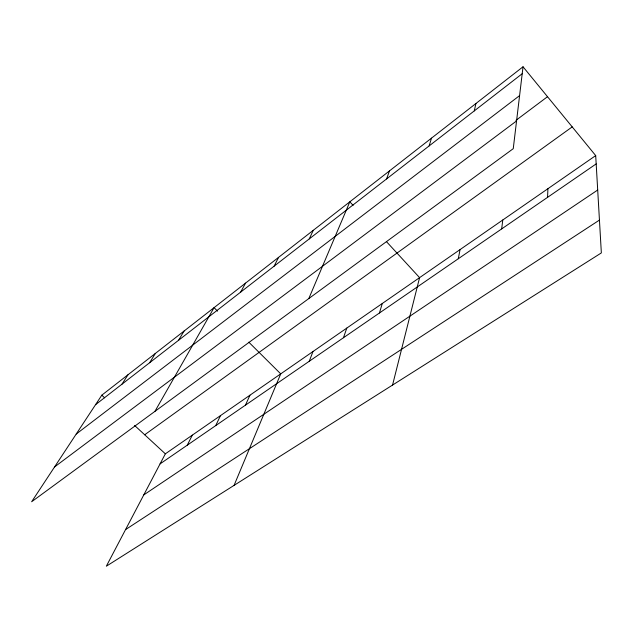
<?xml version="1.0" encoding="UTF-8"?>
<svg xmlns="http://www.w3.org/2000/svg" width="633" height="633" viewBox="0 0 633 633"><rect width="100%" height="100%" fill="white"/><g stroke="black" fill="none" stroke-linecap="round" stroke-linejoin="round"><path stroke-width="0.95" d="M547.561 197.346L547.917 188.713M523.032 66.782L513.252 148.684L31.65 501.747L101.794 395.19L523.032 66.782L595.7 155.599L601.35 252.915L106.328 566.219L165.348 453.829L595.7 155.599M501.676 228.909L502.776 219.999M458.3 258.747L460.064 249.6M474.283 110.902L475.921 103.511M392.555 385.062L419.592 277.642L386.454 241.624M379.42 313.003L382.292 303.492M429.142 145.914L431.5 138.144M343.466 337.737L346.797 328.092M386.549 178.957L389.532 170.855M309.236 361.285L312.979 351.529M234.075 485.369L280.728 373.874L248.793 342.16M308.809 298.562L349.835 201.808L353.095 205.353M245.469 405.144L249.932 395.221M309.26 238.91L313.295 230.293M215.726 425.598L220.49 415.62M187.289 445.165L192.321 435.14M274.105 266.184L278.575 257.37M240.675 292.106L245.541 283.125M154.911 411.387L214.065 307.662L217.562 311.135M178.538 340.317L184.053 331.059M149.602 362.756L155.394 353.404M121.963 384.199L128.001 374.76M95.536 404.693L522.201 73.729M76.205 434.064L519.582 95.623M515.942 120.365L547.513 96.699M54.557 466.948L516.568 120.935M144.696 434.776L572.216 126.893M160.07 463.886L596.183 163.9M143.77 494.919L597.702 190.019M125.563 529.592L599.443 220.086M101.794 395.19L104.635 397.809M134.615 425.471L165.348 453.829"/></g></svg>
